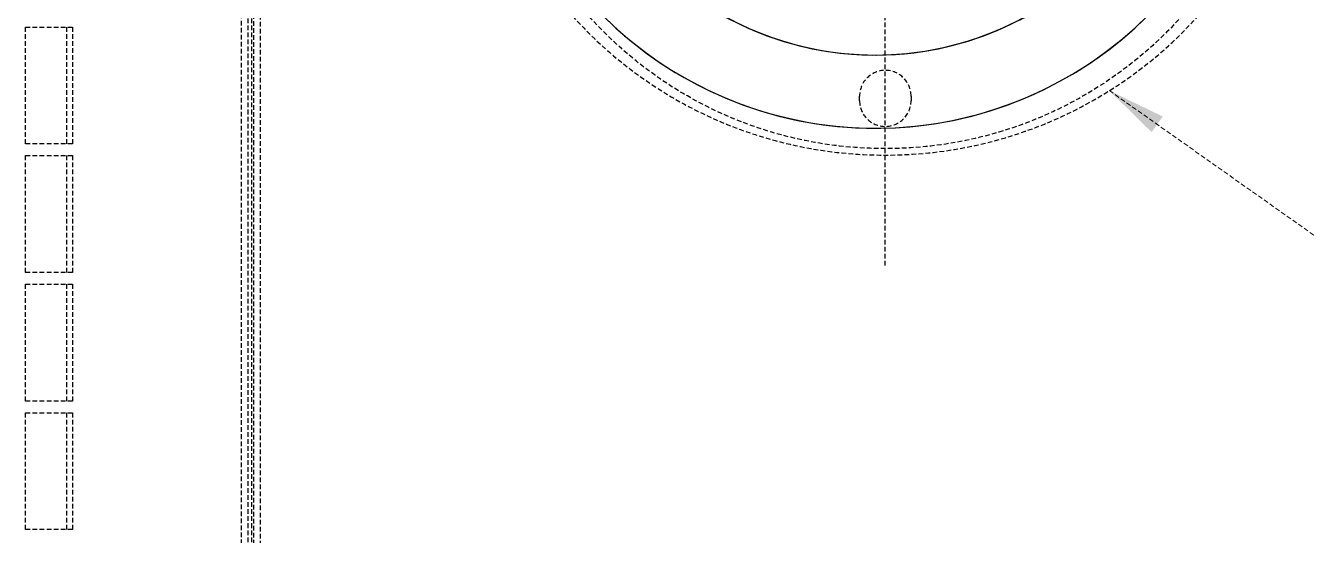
# Model space of a CAD drawing. Extents: x -76427 to 292734, y -42117 to 131250.
# Drawn here: x 7423 to 7970, y 11582 to 11801 of the extents above; entities that cross this region are included whole.
import ezdxf

# ---------------------------------------------------------------- set-up
doc = ezdxf.new("R2010")
doc.units = 0
doc.header["$LTSCALE"] = 10
doc.linetypes.add('XFM7P10PV$0$HIDDEN', pattern=[0.375, 0.25, -0.125])
doc.linetypes.add('XFM7Q10PV-200K$0$18P6-XFM7QB2-PV$0$HIDDEN', pattern=[0.3, 0.2, -0.1])
doc.layers.add('XFM7P10PV$0$U-PV', color=252, linetype='Continuous', lineweight=30)
doc.layers.add('XFM7Q10PV-200K$0$PV-EQ(FUTURE)', color=252, linetype='XFM7Q10PV-200K$0$18P6-XFM7QB2-PV$0$HIDDEN')
doc.styles.add('XFM7Q10PV-200K$0$Atlas Copco 3.5mm', font='arial.ttf')
doc.dimstyles.new('XFM7Q10PV-200K$0$Atlas Copco$7', dxfattribs={"dimscale": 10, "dimtxt": 3.5, "dimasz": 2.5, "dimexe": 2, "dimexo": 1, "dimgap": 0.762, "dimtad": 1, "dimdec": 1, "dimrnd": 1e-08, "dimtxsty": 'XFM7Q10PV-200K$0$Atlas Copco 3.5mm', "dimcen": 0.09, "dimdle": 10, "dimclrd": 7, "dimclre": 256, "dimclrt": 7, "dimadec": 1, "dimazin": 2, "dimtfac": 1, "dimtdec": 4, "dimtmove": 0, "dimatfit": 3, "dimfxl": 1, "dimtolj": 1, "dimlwd": 9, "dimlwe": 9, "dimarcsym": 0})

# ---------------------------------------------------------------- blocks, each defined once
blk = doc.blocks.new('XFM7P10PV$0$防震軟管-雙球橡膠-雙法蘭 - 200 mm-790921-CUB_L40')
at = {"color": 0}
for start, end in [(41.7665, 180), (41.7665, 180), (180, 318.1798), (180, 318.1798)]:
    blk.add_arc((130393.25, -107089.33), 165, start, end, dxfattribs=at)
blk = doc.blocks.new('XFM7P10PV$0$法蘭 - JIS 10K - 標準-1639320-CUB_L40')
at = {"color": 0}
for radius, start, end in [(165, 41.7665, 180), (133.7, 54.9348, 180), (133.7, 54.9348, 180), (165, 180, 318.1798), (133.7, 180, 194.7115), (133.7, 180, 304.4123), (133.7, 195, 304.4123)]:
    blk.add_arc((130393.25, -107089.33), radius, start, end, dxfattribs=at)
blk = doc.blocks.new('XFM7P10PV$0$法蘭 - JIS 10K - 標準-V47-CUB_L40')
at = {"color": 0}
for radius, start, end in [(165, 0, 180), (165, 0, 180), (133.7, 0, 180), (133.7, 0, 180), (165, 180, 0), (165, 180, 0), (133.7, 180, 0), (133.7, 180, 0)]:
    blk.add_arc((140066.12, -92668.05), radius, start, end, dxfattribs=at)
blk = doc.blocks.new('XFM7P10PV')
at = {"layer": 'XFM7P10PV$0$U-PV', "color": 253, "linetype": 'XFM7P10PV$0$HIDDEN'}
for name, p in [('XFM7P10PV$0$防震軟管-雙球橡膠-雙法蘭 - 200 mm-790921-CUB_L40', (-122607.51, 119011.07)), ('XFM7P10PV$0$法蘭 - JIS 10K - 標準-1639320-CUB_L40', (-122607.51, 119011.07)), ('XFM7P10PV$0$法蘭 - JIS 10K - 標準-V47-CUB_L40', (-132280.38, 104589.79))]:
    blk.add_blockref(name, p, dxfattribs=at)
blk = doc.blocks.new('XFM7Q10PV-200K$0$PV-主機 - Mega-V57-CUB_L40')
for p, q in [((114.98, 672.5), (114.98, 692.5)), ((114.98, 692.5), (164.98, 692.5)), ((164.98, 692.5), (164.98, 672.5)), ((169.98, 672.5), (169.98, 692.5)), ((169.98, 692.5), (219.98, 692.5)), ((219.98, 692.5), (219.98, 672.5)), ((224.98, 672.5), (224.98, 692.5)), ((224.98, 692.5), (274.98, 692.5)), ((274.98, 692.5), (274.98, 672.5)), ((279.98, 672.5), (279.98, 692.5)), ((279.98, 692.5), (329.98, 692.5)), ((329.98, 692.5), (329.98, 672.5)), ((164.98, 675), (114.98, 675)), ((219.98, 675), (169.98, 675)), ((274.98, 675), (224.98, 675)), ((329.98, 675), (279.98, 675)), ((164.98, 672.5), (114.98, 672.5)), ((219.98, 672.5), (169.98, 672.5)), ((274.98, 672.5), (224.98, 672.5)), ((329.98, 672.5), (279.98, 672.5)), ((918.65, 597.5), (-918.7, 597.5)), ((-917.27, 600.25), (917.23, 600.25)), ((-920.47, 595), (455.21, 595)), ((455.21, 592.25), (-919.04, 592.25)), ((873.65, 596), (-873.7, 596)), ((298.48, 336), (300.48, 336)), ((227.98, 325), (667.98, 325)), ((300.48, 314), (298.48, 314))]:
    blk.add_line(p, q)
blk.add_circle((447.98, 325), 170)
for centre, radius, start, end in [((455.21, 325), 180, 90, 270), ((298.48, 325), 11, 90, 270), ((300.48, 325), 11, 270, 90)]:
    blk.add_arc(centre, radius, start, end)
at = {"annotation_type": 0, "has_hookline": 1, "hookline_direction": 1, "text_width": 65.37, "horizontal_direction": (0, 1, 0)}
blk.add_leader([(302.81, 229.21), (172.85, 45.54), (172.85, 20.54)], dimstyle='XFM7Q10PV-200K$0$Atlas Copco$7', override={"dimtad": 0}, dxfattribs=at)
blk = doc.blocks.new('XFM7Q10PV-200K')
at = {"layer": 'XFM7Q10PV-200K$0$PV-EQ(FUTURE)', "rotation": 90}
blk.add_blockref('XFM7Q10PV-200K$0$PV-主機 - Mega-V57-CUB_L40', (8115, 11470.02), dxfattribs=at)

msp = doc.modelspace()

# ---------------------------------------------------------------- block references
for name in ['XFM7Q10PV-200K', 'XFM7P10PV']:
    msp.add_blockref(name, (0, 0))

doc.saveas('drawing.dxf')
